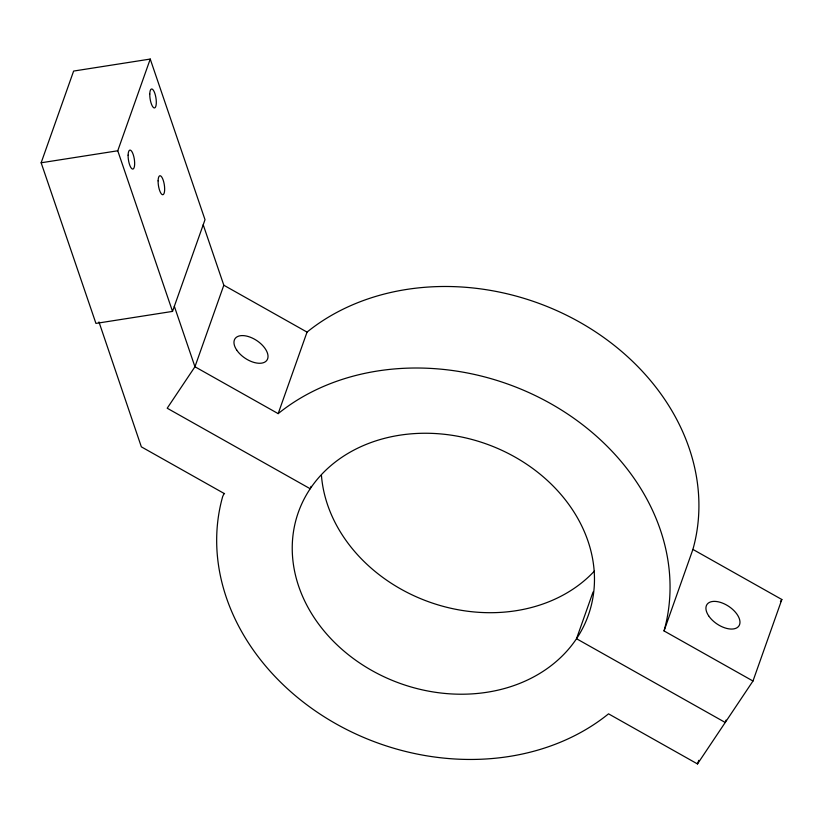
<?xml version="1.0" encoding="UTF-8"?>
<svg xmlns="http://www.w3.org/2000/svg" width="823" height="823" viewBox="0 0 823 823"><rect width="100%" height="100%" fill="white"/><g stroke="black" fill="none" stroke-linecap="round" stroke-linejoin="round"><path stroke-width="1.23" d="M41.15 162.779L73.628 71.066L150.239 59.061L205.009 219.69L172.532 311.403L95.931 323.408L41.15 162.779L117.761 150.774L150.239 59.061M203.209 224.782L223.815 285.231L194.948 366.76L167.203 408.218L310.199 488.749L311.053 486.352M174.342 306.31L194.948 366.76L278.174 413.63L307.041 332.101A230.79 190.874 19.5 0 1 579.433 322.04A230.79 190.874 19.5 0 1 692.904 549.414L781.85 599.504L752.983 681.022L697.493 763.939L608.536 713.839A230.79 190.874 19.5 0 1 336.154 723.911A230.79 190.874 19.5 0 1 222.683 496.536L224.103 493.45M593.074 591.974L576.511 638.72A153.86 127.256 19.5 0 1 314.88 618.721A153.86 127.256 19.5 0 1 438.68 433.762A153.86 127.256 19.5 0 1 576.511 638.72L725.238 722.481L726.081 720.084M752.983 681.022L664.038 630.932L692.904 549.414M697.493 763.939L698.758 760.339M780.43 601.623L781.85 599.504M223.815 285.231L307.041 332.101M224.576 493.718L141.35 446.848L98.966 321.947M117.761 150.774L172.532 311.403M594.484 570.967A153.86 127.256 19.5 0 1 430.542 602.446A153.86 127.256 19.5 0 1 321.464 475.673M278.174 413.63A230.79 190.874 19.5 0 1 550.566 403.558A230.79 190.874 19.5 0 1 664.038 630.932M149.765 94.038A9.619 2.963 81.1 0 0 154.508 107.947A9.619 2.963 81.1 0 0 154.837 93.349A9.619 2.963 81.1 0 0 149.765 94.038M158.109 180.823A9.619 2.963 81.1 0 0 162.851 194.732A9.619 2.963 81.1 0 0 163.191 180.134A9.619 2.963 81.1 0 0 158.109 180.823M128.11 155.177A9.619 2.963 81.1 0 0 132.853 169.085A9.619 2.963 81.1 0 0 133.192 154.487A9.619 2.963 81.1 0 0 128.11 155.177M708.624 615.789A19.227 10.576 33.8 0 0 738.087 626.91A19.227 10.576 33.8 0 0 722.121 602.95A19.227 10.576 33.8 0 0 708.624 615.789M236.674 350.012A19.227 10.576 33.8 0 0 266.138 361.122A19.227 10.576 33.8 0 0 250.171 337.163A19.227 10.576 33.8 0 0 236.674 350.012"/></g></svg>
